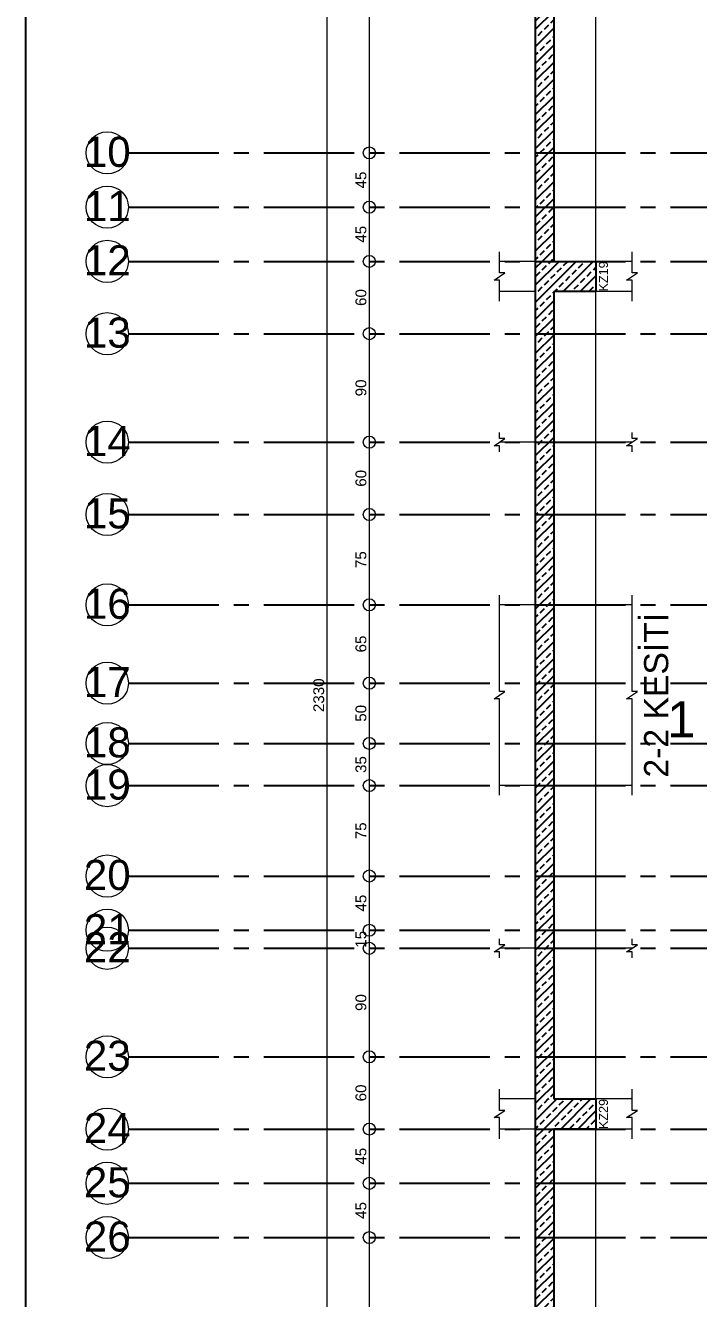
# Model space of a CAD drawing. Header units: millimetres. Extents: x 2232 to 85269, y -3593 to 5869.
# Drawn here: x 44449 to 45008, y 3628 to 4684 of the extents above; entities that cross this region are included whole.
import ezdxf

# ---------------------------------------------------------------- set-up
doc = ezdxf.new("R2010")
doc.units = ezdxf.units.MM
doc.linetypes.add('CENTER2', pattern=[112.5, 75, -12.5, 12.5, -12.5])
doc.linetypes.add('DASHDOT2', pattern=[12.7, 6.35, -3.175, 0, -3.175])
doc.layers.add('aks', color=251, linetype='DASHDOT2', lineweight=35)
doc.layers.add('Standart', color=7, linetype='Continuous')
doc.layers.add('Ölçülendirme', color=7, linetype='Continuous')
doc.styles.add('arial_1_18', font='arial.ttf', dxfattribs={"height": 0.2})
pattern_1 = [(45, (0, 0), (-7.07107, 7.07107), []), (45, (7.071, 0), (-7.07107, 7.07107), [5, -2.5])]

# ---------------------------------------------------------------- blocks, each defined once
blk = doc.blocks.new('IDE855Entity1409')
at = {"layer": 'Standart', "color": 250, "linetype": 'Continuous', "lineweight": -3, "style": 'arial_1_18'}
blk.add_text('1', height=30, dxfattribs=at).set_placement((-80.8, 1130))
blk = doc.blocks.new('IDE855Entity1412')
at = {"layer": 'Standart', "linetype": 'Continuous', "lineweight": -3}
h = blk.add_hatch(dxfattribs=at)
h.set_pattern_fill('ANSI33', color=171, scale=40, style=0)
h.set_pattern_definition(pattern_1)
h.paths.add_polyline_path([(-175, 2175), (-175, 1525), (-190, 1525), (-190, 2175)])
h = blk.add_hatch(dxfattribs=at)
h.set_pattern_fill('ANSI33', color=171, scale=40, style=0)
h.set_pattern_definition(pattern_1)
h.paths.add_polyline_path([(-140, 1525), (-140, 1500), (-190, 1500), (-190, 1525)])
h = blk.add_hatch(dxfattribs=at)
h.set_pattern_fill('ANSI33', color=171, scale=40, style=0)
h.set_pattern_definition(pattern_1)
h.paths.add_polyline_path([(-175, 1500), (-175, 830), (-190, 830), (-190, 1500)])
h = blk.add_hatch(dxfattribs=at)
h.set_pattern_fill('ANSI33', color=171, scale=40, style=0)
h.set_pattern_definition(pattern_1)
h.paths.add_polyline_path([(-140, 830), (-140, 805), (-190, 805), (-190, 830)])
h = blk.add_hatch(dxfattribs=at)
h.set_pattern_fill('ANSI33', color=171, scale=40, style=0)
h.set_pattern_definition(pattern_1)
h.paths.add_polyline_path([(-175, 805), (-175, 155), (-190, 155), (-190, 805)])
at = {"layer": 'Standart', "color": 159, "linetype": 'Continuous', "lineweight": -3}
for points in [[(-175, 2175), (-175, 1525)], [(-190, 1525), (-190, 1955)], [(-190, 1500), (-190, 1525)], [(-175, 1525), (-140, 1525)], [(-140, 1525), (-140, 1500)], [(-190, 1375), (-190, 1500)], [(-140, 1500), (-175, 1500)], [(-175, 1500), (-175, 830)], [(-190, 1240), (-190, 1375)], [(-190, 1090), (-190, 1240)], [(-190, 955), (-190, 1090)], [(-190, 830), (-190, 955)], [(-190, 805), (-190, 830)], [(-175, 830), (-140, 830)], [(-140, 830), (-140, 805)], [(-190, 375), (-190, 805)], [(-140, 805), (-175, 805)], [(-175, 805), (-175, 155)]]:
    blk.add_lwpolyline(points, dxfattribs=at)
at = {"layer": 'Standart', "color": 163, "linetype": 'Continuous', "lineweight": 5}
for points in [[(-140, 1525), (-140, 1955)], [(-190, 1525), (-220, 1525)], [(-110, 1525), (-140, 1525)], [(-190, 1500), (-220, 1500)], [(-110, 1500), (-140, 1500)], [(-140, 1375), (-140, 1500)], [(-190, 1375), (-220, 1375)], [(-110, 1375), (-140, 1375)], [(-140, 1240), (-140, 1375)], [(-190, 1240), (-220, 1240)], [(-110, 1240), (-140, 1240)], [(-140, 1090), (-140, 1240)], [(-190, 1090), (-220, 1090)], [(-110, 1090), (-140, 1090)], [(-140, 955), (-140, 1090)], [(-190, 955), (-220, 955)], [(-110, 955), (-140, 955)], [(-140, 830), (-140, 955)], [(-190, 830), (-220, 830)], [(-110, 830), (-140, 830)], [(-190, 805), (-220, 805)], [(-110, 805), (-140, 805)], [(-140, 375), (-140, 805)]]:
    blk.add_lwpolyline(points, dxfattribs=at)
at = {"layer": 'Standart', "color": 1, "linetype": 'Continuous', "lineweight": 5}
for points in [[(-220, 1515.5), (-220, 1533)], [(-110, 1515.5), (-110, 1533)], [(-224.5, 1509.5), (-215.5, 1515.5)], [(-215.5, 1515.5), (-220, 1515.5)], [(-114.5, 1509.5), (-105.5, 1515.5)], [(-105.5, 1515.5), (-110, 1515.5)], [(-220, 1509.5), (-224.5, 1509.5)], [(-220, 1492), (-220, 1509.5)], [(-110, 1509.5), (-114.5, 1509.5)], [(-110, 1492), (-110, 1509.5)], [(-224.5, 1372), (-215.5, 1378)], [(-220, 1378), (-220, 1383)], [(-215.5, 1378), (-220, 1378)], [(-114.5, 1372), (-105.5, 1378)], [(-110, 1378), (-110, 1383)], [(-105.5, 1378), (-110, 1378)], [(-220, 1372), (-224.5, 1372)], [(-220, 1367), (-220, 1372)], [(-110, 1372), (-114.5, 1372)], [(-110, 1367), (-110, 1372)], [(-220, 1168), (-220, 1248)], [(-110, 1168), (-110, 1248)], [(-224.5, 1162), (-215.5, 1168)], [(-220, 1162), (-224.5, 1162)], [(-215.5, 1168), (-220, 1168)], [(-220, 1082), (-220, 1162)], [(-114.5, 1162), (-105.5, 1168)], [(-110, 1162), (-114.5, 1162)], [(-105.5, 1168), (-110, 1168)], [(-110, 1082), (-110, 1162)], [(-220, 958), (-220, 963)], [(-110, 958), (-110, 963)], [(-224.5, 952), (-215.5, 958)], [(-220, 952), (-224.5, 952)], [(-215.5, 958), (-220, 958)], [(-220, 947), (-220, 952)], [(-114.5, 952), (-105.5, 958)], [(-110, 952), (-114.5, 952)], [(-105.5, 958), (-110, 958)], [(-110, 947), (-110, 952)], [(-220, 820.5), (-220, 838)], [(-110, 820.5), (-110, 838)], [(-224.5, 814.5), (-215.5, 820.5)], [(-220, 814.5), (-224.5, 814.5)], [(-215.5, 820.5), (-220, 820.5)], [(-220, 797), (-220, 814.5)], [(-114.5, 814.5), (-105.5, 820.5)], [(-110, 814.5), (-114.5, 814.5)], [(-105.5, 820.5), (-110, 820.5)], [(-110, 797), (-110, 814.5)]]:
    blk.add_lwpolyline(points, dxfattribs=at)
at = {"layer": 'Standart', "color": 250, "linetype": 'Continuous', "lineweight": 5, "style": 'arial_1_18'}
for s, p in [('KZ19', (-130, 1500)), ('KZ29', (-130, 805))]:
    blk.add_text(s, height=7.5, rotation=90, dxfattribs=at).set_placement(p)
at = {"layer": 'Standart', "color": 166, "linetype": 'Continuous', "lineweight": 5, "style": 'arial_1_18'}
blk.add_text('2-2 KESİTİ', height=20, rotation=90, dxfattribs=at).set_placement((-80, 1096.7))
blk = doc.blocks.new('IDE855Entity1490')
at = {"layer": 'aks', "color": 251, "linetype": 'CENTER2', "lineweight": -3}
blk.add_lwpolyline([(-528, 1240), (0, 1240)], dxfattribs=at)
blk = doc.blocks.new('IDE855Entity1493')
at = {"layer": 'aks', "color": 30, "linetype": 'Continuous', "lineweight": 5}
blk.add_circle((-545.5, 1240), 17.5, dxfattribs=at)
blk = doc.blocks.new('IDE855Entity1494')
at = {"layer": 'aks', "color": 1, "linetype": 'Continuous', "lineweight": 5, "style": 'arial_1_18'}
blk.add_text('16', height=25, dxfattribs=at).set_placement((-564.9, 1228.4))
blk = doc.blocks.new('IDE855Entity1497')
at = {"layer": 'aks', "color": 251, "linetype": 'CENTER2', "lineweight": -3}
blk.add_lwpolyline([(-528, 1090), (0, 1090)], dxfattribs=at)
blk = doc.blocks.new('IDE855Entity1500')
at = {"layer": 'aks', "color": 30, "linetype": 'Continuous', "lineweight": 5}
blk.add_circle((-545.5, 1090), 17.5, dxfattribs=at)
blk = doc.blocks.new('IDE855Entity1501')
at = {"layer": 'aks', "color": 1, "linetype": 'Continuous', "lineweight": 5, "style": 'arial_1_18'}
blk.add_text('19', height=25, dxfattribs=at).set_placement((-564.9, 1078.4))
blk = doc.blocks.new('IDE855Entity1504')
at = {"layer": 'aks', "color": 251, "linetype": 'CENTER2', "lineweight": -3}
blk.add_lwpolyline([(-528, 865), (0, 865)], dxfattribs=at)
blk = doc.blocks.new('IDE855Entity1507')
at = {"layer": 'aks', "color": 30, "linetype": 'Continuous', "lineweight": 5}
blk.add_circle((-545.5, 865), 17.5, dxfattribs=at)
blk = doc.blocks.new('IDE855Entity1508')
at = {"layer": 'aks', "color": 1, "linetype": 'Continuous', "lineweight": 5, "style": 'arial_1_18'}
blk.add_text('23', height=25, dxfattribs=at).set_placement((-564.9, 853.4))
blk = doc.blocks.new('IDE855Entity1511')
at = {"layer": 'aks', "color": 251, "linetype": 'CENTER2', "lineweight": -3}
blk.add_lwpolyline([(-528, 715), (0, 715)], dxfattribs=at)
blk = doc.blocks.new('IDE855Entity1514')
at = {"layer": 'aks', "color": 30, "linetype": 'Continuous', "lineweight": 5}
blk.add_circle((-545.5, 715), 17.5, dxfattribs=at)
blk = doc.blocks.new('IDE855Entity1515')
at = {"layer": 'aks', "color": 1, "linetype": 'Continuous', "lineweight": 5, "style": 'arial_1_18'}
blk.add_text('26', height=25, dxfattribs=at).set_placement((-564.9, 703.4))
blk = doc.blocks.new('IDE855Entity1518')
at = {"layer": 'aks', "color": 251, "linetype": 'CENTER2', "lineweight": -3}
blk.add_lwpolyline([(-528, 970), (0, 970)], dxfattribs=at)
blk = doc.blocks.new('IDE855Entity1521')
at = {"layer": 'aks', "color": 30, "linetype": 'Continuous', "lineweight": 5}
blk.add_circle((-545.5, 970), 17.5, dxfattribs=at)
blk = doc.blocks.new('IDE855Entity1522')
at = {"layer": 'aks', "color": 1, "linetype": 'Continuous', "lineweight": 5, "style": 'arial_1_18'}
blk.add_text('21', height=25, dxfattribs=at).set_placement((-564.9, 958.4))
blk = doc.blocks.new('IDE855Entity1525')
at = {"layer": 'aks', "color": 251, "linetype": 'CENTER2', "lineweight": -3}
blk.add_lwpolyline([(-528, 1125), (0, 1125)], dxfattribs=at)
blk = doc.blocks.new('IDE855Entity1528')
at = {"layer": 'aks', "color": 30, "linetype": 'Continuous', "lineweight": 5}
blk.add_circle((-545.5, 1125), 17.5, dxfattribs=at)
blk = doc.blocks.new('IDE855Entity1529')
at = {"layer": 'aks', "color": 1, "linetype": 'Continuous', "lineweight": 5, "style": 'arial_1_18'}
blk.add_text('18', height=25, dxfattribs=at).set_placement((-564.9, 1113.4))
blk = doc.blocks.new('IDE855Entity1532')
at = {"layer": 'aks', "color": 251, "linetype": 'CENTER2', "lineweight": -3}
blk.add_lwpolyline([(-528, 1015), (0, 1015)], dxfattribs=at)
blk = doc.blocks.new('IDE855Entity1535')
at = {"layer": 'aks', "color": 30, "linetype": 'Continuous', "lineweight": 5}
blk.add_circle((-545.5, 1015), 17.5, dxfattribs=at)
blk = doc.blocks.new('IDE855Entity1536')
at = {"layer": 'aks', "color": 1, "linetype": 'Continuous', "lineweight": 5, "style": 'arial_1_18'}
blk.add_text('20', height=25, dxfattribs=at).set_placement((-564.9, 1003.4))
blk = doc.blocks.new('IDE855Entity1539')
at = {"layer": 'aks', "color": 251, "linetype": 'CENTER2', "lineweight": -3}
blk.add_lwpolyline([(-528, 760), (0, 760)], dxfattribs=at)
blk = doc.blocks.new('IDE855Entity1542')
at = {"layer": 'aks', "color": 30, "linetype": 'Continuous', "lineweight": 5}
blk.add_circle((-545.5, 760), 17.5, dxfattribs=at)
blk = doc.blocks.new('IDE855Entity1543')
at = {"layer": 'aks', "color": 1, "linetype": 'Continuous', "lineweight": 5, "style": 'arial_1_18'}
blk.add_text('25', height=25, dxfattribs=at).set_placement((-564.9, 748.4))
blk = doc.blocks.new('IDE855Entity1560')
at = {"layer": 'aks', "color": 251, "linetype": 'CENTER2', "lineweight": -3}
blk.add_lwpolyline([(-528, 955), (0, 955)], dxfattribs=at)
blk = doc.blocks.new('IDE855Entity1563')
at = {"layer": 'aks', "color": 30, "linetype": 'Continuous', "lineweight": 5}
blk.add_circle((-545.5, 955), 17.5, dxfattribs=at)
blk = doc.blocks.new('IDE855Entity1564')
at = {"layer": 'aks', "color": 1, "linetype": 'Continuous', "lineweight": 5, "style": 'arial_1_18'}
blk.add_text('22', height=25, dxfattribs=at).set_placement((-564.9, 943.4))
blk = doc.blocks.new('IDE855Entity1567')
at = {"layer": 'aks', "color": 251, "linetype": 'CENTER2', "lineweight": -3}
blk.add_lwpolyline([(-528, 805), (0, 805)], dxfattribs=at)
blk = doc.blocks.new('IDE855Entity1570')
at = {"layer": 'aks', "color": 30, "linetype": 'Continuous', "lineweight": 5}
blk.add_circle((-545.5, 805), 17.5, dxfattribs=at)
blk = doc.blocks.new('IDE855Entity1571')
at = {"layer": 'aks', "color": 1, "linetype": 'Continuous', "lineweight": 5, "style": 'arial_1_18'}
blk.add_text('24', height=25, dxfattribs=at).set_placement((-564.9, 793.4))
blk = doc.blocks.new('IDE855Entity1637')
at = {"layer": 'aks', "color": 251, "linetype": 'CENTER2', "lineweight": -3}
blk.add_lwpolyline([(-528, 1375), (0, 1375)], dxfattribs=at)
blk = doc.blocks.new('IDE855Entity1640')
at = {"layer": 'aks', "color": 30, "linetype": 'Continuous', "lineweight": 5}
blk.add_circle((-545.5, 1375), 17.5, dxfattribs=at)
blk = doc.blocks.new('IDE855Entity1641')
at = {"layer": 'aks', "color": 1, "linetype": 'Continuous', "lineweight": 5, "style": 'arial_1_18'}
blk.add_text('14', height=25, dxfattribs=at).set_placement((-564.9, 1363.4))
blk = doc.blocks.new('IDE855Entity1644')
at = {"layer": 'aks', "color": 251, "linetype": 'CENTER2', "lineweight": -3}
blk.add_lwpolyline([(-528, 1525), (0, 1525)], dxfattribs=at)
blk = doc.blocks.new('IDE855Entity1647')
at = {"layer": 'aks', "color": 30, "linetype": 'Continuous', "lineweight": 5}
blk.add_circle((-545.5, 1525), 17.5, dxfattribs=at)
blk = doc.blocks.new('IDE855Entity1648')
at = {"layer": 'aks', "color": 1, "linetype": 'Continuous', "lineweight": 5, "style": 'arial_1_18'}
blk.add_text('12', height=25, dxfattribs=at).set_placement((-564.9, 1513.4))
blk = doc.blocks.new('IDE855Entity1651')
at = {"layer": 'aks', "color": 251, "linetype": 'CENTER2', "lineweight": -3}
blk.add_lwpolyline([(-528, 1315), (0, 1315)], dxfattribs=at)
blk = doc.blocks.new('IDE855Entity1654')
at = {"layer": 'aks', "color": 30, "linetype": 'Continuous', "lineweight": 5}
blk.add_circle((-545.5, 1315), 17.5, dxfattribs=at)
blk = doc.blocks.new('IDE855Entity1655')
at = {"layer": 'aks', "color": 1, "linetype": 'Continuous', "lineweight": 5, "style": 'arial_1_18'}
blk.add_text('15', height=25, dxfattribs=at).set_placement((-564.9, 1303.4))
blk = doc.blocks.new('IDE855Entity1658')
at = {"layer": 'aks', "color": 251, "linetype": 'CENTER2', "lineweight": -3}
blk.add_lwpolyline([(-528, 1570), (0, 1570)], dxfattribs=at)
blk = doc.blocks.new('IDE855Entity1661')
at = {"layer": 'aks', "color": 30, "linetype": 'Continuous', "lineweight": 5}
blk.add_circle((-545.5, 1570), 17.5, dxfattribs=at)
blk = doc.blocks.new('IDE855Entity1662')
at = {"layer": 'aks', "color": 1, "linetype": 'Continuous', "lineweight": 5, "style": 'arial_1_18'}
blk.add_text('11', height=25, dxfattribs=at).set_placement((-564.9, 1558.4))
blk = doc.blocks.new('IDE855Entity1665')
at = {"layer": 'aks', "color": 251, "linetype": 'CENTER2', "lineweight": -3}
blk.add_lwpolyline([(-528, 1465), (0, 1465)], dxfattribs=at)
blk = doc.blocks.new('IDE855Entity1668')
at = {"layer": 'aks', "color": 30, "linetype": 'Continuous', "lineweight": 5}
blk.add_circle((-545.5, 1465), 17.5, dxfattribs=at)
blk = doc.blocks.new('IDE855Entity1669')
at = {"layer": 'aks', "color": 1, "linetype": 'Continuous', "lineweight": 5, "style": 'arial_1_18'}
blk.add_text('13', height=25, dxfattribs=at).set_placement((-564.9, 1453.4))
blk = doc.blocks.new('IDE855Entity1672')
at = {"layer": 'aks', "color": 251, "linetype": 'CENTER2', "lineweight": -3}
blk.add_lwpolyline([(-528, 1615), (0, 1615)], dxfattribs=at)
blk = doc.blocks.new('IDE855Entity1675')
at = {"layer": 'aks', "color": 30, "linetype": 'Continuous', "lineweight": 5}
blk.add_circle((-545.5, 1615), 17.5, dxfattribs=at)
blk = doc.blocks.new('IDE855Entity1676')
at = {"layer": 'aks', "color": 1, "linetype": 'Continuous', "lineweight": 5, "style": 'arial_1_18'}
blk.add_text('10', height=25, dxfattribs=at).set_placement((-564.9, 1603.4))
blk = doc.blocks.new('IDE855Entity1820')
at = {"layer": 'aks', "color": 251, "linetype": 'CENTER2', "lineweight": -3}
blk.add_lwpolyline([(-528, 1175), (0, 1175)], dxfattribs=at)
blk = doc.blocks.new('IDE855Entity1823')
at = {"layer": 'aks', "color": 30, "linetype": 'Continuous', "lineweight": 5}
blk.add_circle((-545.5, 1175), 17.5, dxfattribs=at)
blk = doc.blocks.new('IDE855Entity1824')
at = {"layer": 'aks', "color": 1, "linetype": 'Continuous', "lineweight": 5, "style": 'arial_1_18'}
blk.add_text('17', height=25, dxfattribs=at).set_placement((-564.9, 1163.4))
blk = doc.blocks.new('IDE855Entity2553')
at = {"layer": 'Ölçülendirme', "color": 1, "linetype": 'Continuous', "lineweight": 5}
for points in [[(-363, -8), (-363, 2338)], [(-328, -8), (-328, 2338)]]:
    blk.add_lwpolyline(points, dxfattribs=at)
for centre in [(-328, 1615), (-328, 1570), (-328, 1525), (-328, 1465), (-328, 1375), (-328, 1315), (-328, 1240), (-328, 1175), (-328, 1125), (-328, 1090), (-328, 1015), (-328, 970), (-328, 955), (-328, 865), (-328, 805), (-328, 760), (-328, 715)]:
    blk.add_circle(centre, 5, dxfattribs=at)
at = {"layer": 'Ölçülendirme', "color": 1, "linetype": 'Continuous', "lineweight": 5, "style": 'arial_1_18'}
for s, p in [('45', (-330.5, 1585.5)), ('45', (-330.5, 1540.5)), ('60', (-330.5, 1488)), ('90', (-330.5, 1413)), ('60', (-330.5, 1338)), ('75', (-330.5, 1270.5)), ('65', (-330.5, 1200.5)), ('2330', (-365.5, 1151)), ('50', (-330.5, 1143)), ('35', (-330.5, 1100.5)), ('75', (-330.5, 1045.5)), ('45', (-330.5, 985.5)), ('15', (-330.5, 955.5)), ('90', (-330.5, 903)), ('60', (-330.5, 828)), ('45', (-330.5, 775.5)), ('45', (-330.5, 730.5))]:
    blk.add_text(s, height=9, rotation=90, dxfattribs=at).set_placement(p)

msp = doc.modelspace()

# ---------------------------------------------------------------- linework, layer by layer
msp.add_line((44449.4, 5868.7), (44449.4, 1368.7))

# ---------------------------------------------------------------- block references
at = {"layer": 'aks'}
for name in ['IDE855Entity1675', 'IDE855Entity1676', 'IDE855Entity1672', 'IDE855Entity1661', 'IDE855Entity1662', 'IDE855Entity1658', 'IDE855Entity1647', 'IDE855Entity1648', 'IDE855Entity1644', 'IDE855Entity1668', 'IDE855Entity1669', 'IDE855Entity1665', 'IDE855Entity1640', 'IDE855Entity1641', 'IDE855Entity1637', 'IDE855Entity1654', 'IDE855Entity1655', 'IDE855Entity1651', 'IDE855Entity1493', 'IDE855Entity1494', 'IDE855Entity1490', 'IDE855Entity1823', 'IDE855Entity1824', 'IDE855Entity1820', 'IDE855Entity1528', 'IDE855Entity1529', 'IDE855Entity1525', 'IDE855Entity1500', 'IDE855Entity1501', 'IDE855Entity1497', 'IDE855Entity1535', 'IDE855Entity1536', 'IDE855Entity1532', 'IDE855Entity1521', 'IDE855Entity1522', 'IDE855Entity1564', 'IDE855Entity1563', 'IDE855Entity1518', 'IDE855Entity1560', 'IDE855Entity1507', 'IDE855Entity1508', 'IDE855Entity1504', 'IDE855Entity1571', 'IDE855Entity1570', 'IDE855Entity1567', 'IDE855Entity1542', 'IDE855Entity1543', 'IDE855Entity1539', 'IDE855Entity1515', 'IDE855Entity1514', 'IDE855Entity1511']:
    msp.add_blockref(name, (45062.8, 2963.3), dxfattribs=at)
at = {"layer": 'Standart'}
for name in ['IDE855Entity2553', 'IDE855Entity1412', 'IDE855Entity1409']:
    msp.add_blockref(name, (45062.8, 2963.3), dxfattribs=at)

doc.saveas('drawing.dxf')
